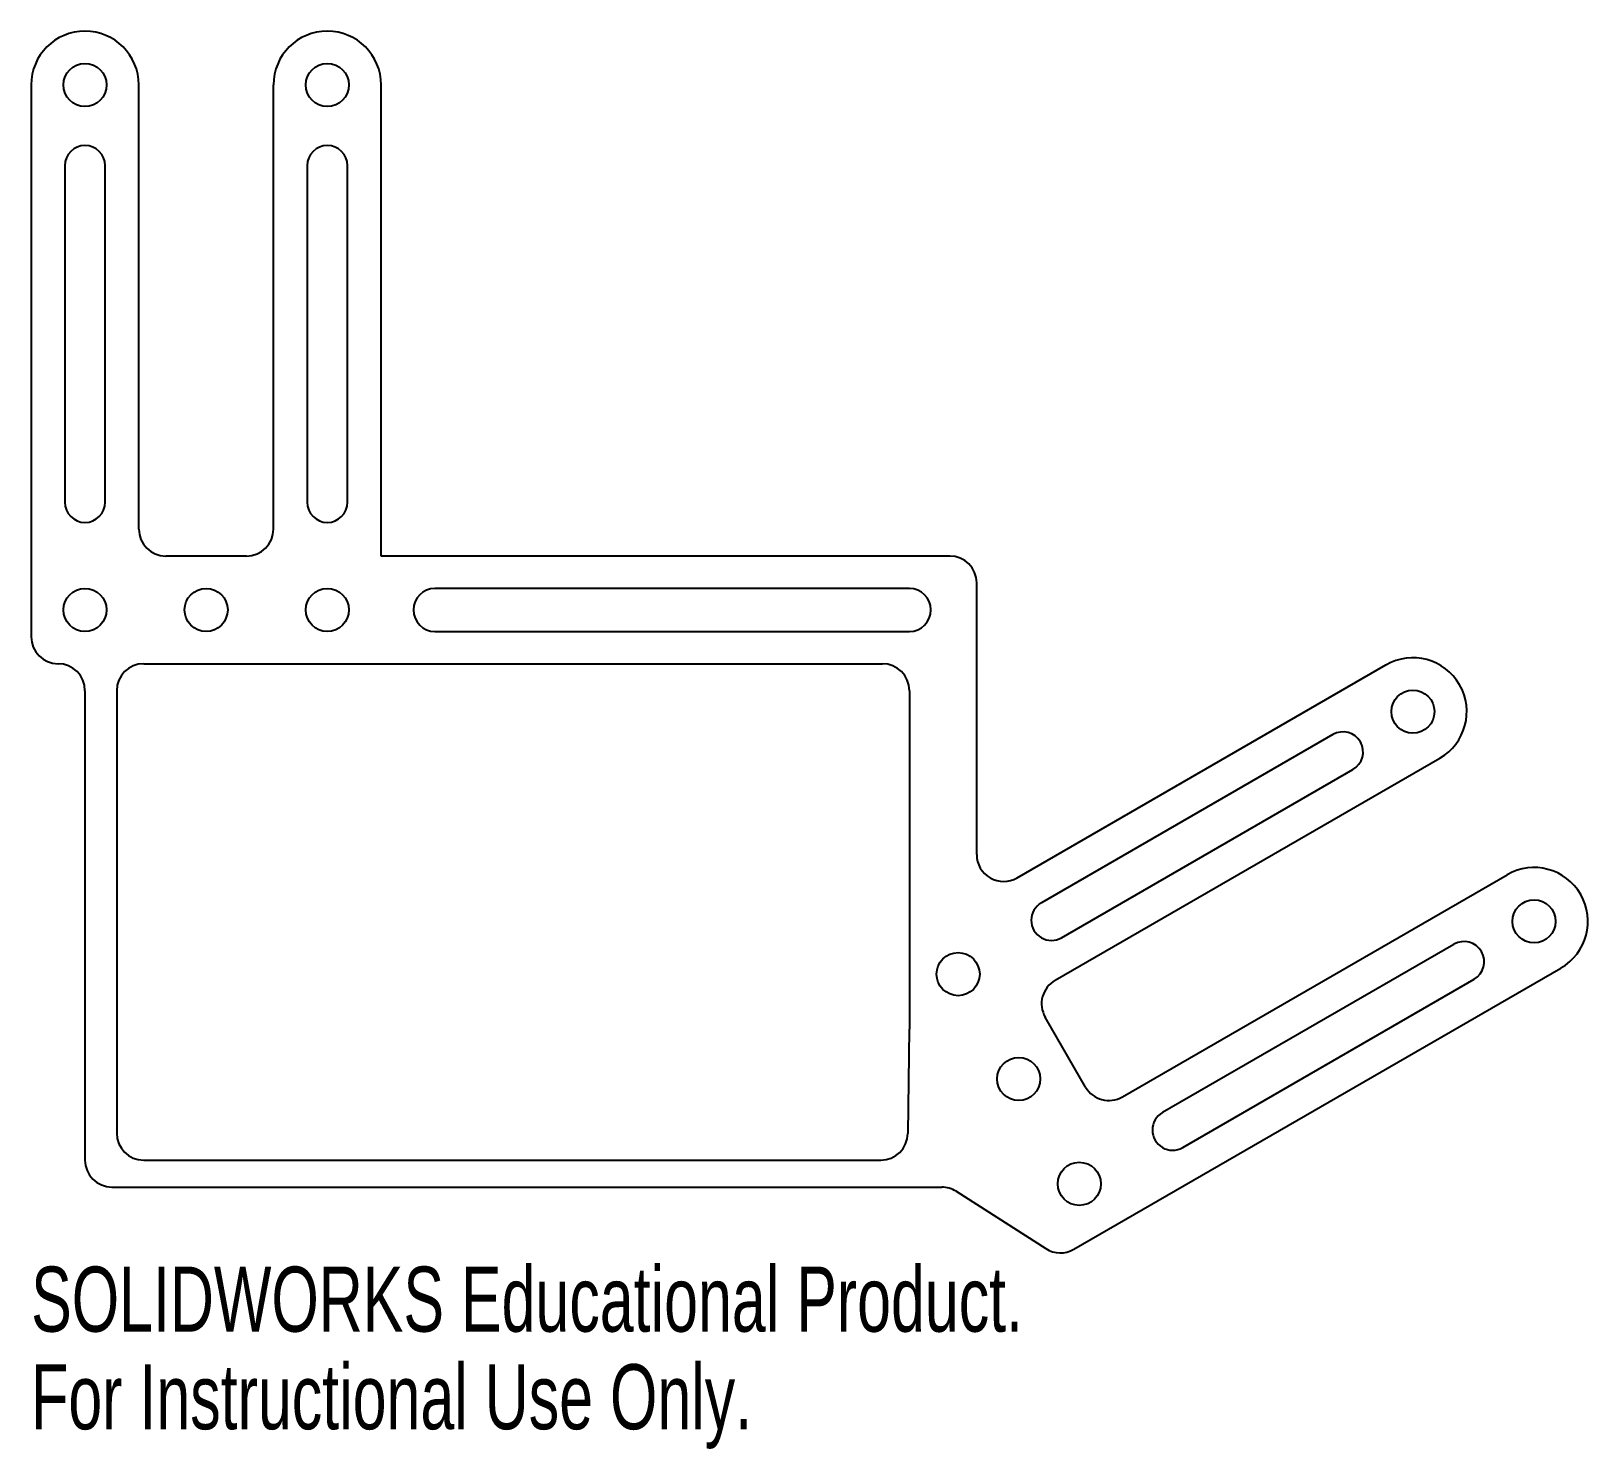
# Model space of a CAD drawing. Header units: millimetres. Extents: x -4 to 112, y -62 to 43.
import ezdxf

# ---------------------------------------------------------------- set-up
doc = ezdxf.new("R2010")
doc.units = ezdxf.units.MM
doc.styles.add('SLDTEXTSTYLE0', font='TXT', dxfattribs={"width": 0.7})

msp = doc.modelspace()

# ---------------------------------------------------------------- linework, layer by layer
at = {"color": 7, "linetype": 'Continuous', "lineweight": 25}
for p, q in [((-4, 39), (-4, -2)), ((4, 6), (4, 39)), ((14, 6), (14, 39)), ((22, 4), (22, 39)), ((-1.5, 33), (-1.5, 8)), ((1.5, 8), (1.5, 33)), ((16.5, 33), (16.5, 8)), ((19.5, 8), (19.5, 33)), ((12, 4), (6, 4)), ((64.24, 4), (22, 4)), ((61.24, 1.6), (26, 1.6)), ((66.24, -18.18), (66.24, 2)), ((26, -1.6), (61.24, -1.6)), ((4.36, -4), (59.24, -4)), ((69.24, -19.91), (96.64, -4.09)), ((0, -6), (0, -40.88)), ((2.36, -6), (2.36, -38.88)), ((61.24, -6), (61.24, -31.14)), ((92.69, -9.26), (71.04, -21.76)), ((72.06, -27.52), (100.64, -11.02)), ((72.54, -24.36), (94.19, -11.86)), ((77.06, -36.18), (105.64, -19.68)), ((101.69, -24.85), (80.04, -37.35)), ((73.45, -47.5), (109.64, -26.61)), ((81.54, -39.94), (103.19, -27.44)), ((61.21, -31.14), (61.12, -38.9)), ((61.21, -31.14), (61.24, -31.14)), ((74.33, -35.45), (71.33, -30.25)), ((4.36, -40.88), (59.12, -40.88)), ((2, -42.88), (63.64, -42.88)), ((64.71, -43.19), (71.37, -47.45))]:
    msp.add_line(p, q, dxfattribs=at)
for centre in [(0, 39), (18, 39), (0, 0), (9, 0), (18, 0), (98.64, -7.56), (107.64, -23.14), (64.86, -27.06), (69.36, -34.85), (73.86, -42.64)]:
    msp.add_circle(centre, 1.6, dxfattribs=at)
for centre, radius, start, end in [((0, 39), 4, 0, 180), ((18, 39), 4, 0, 180), ((0, 33), 1.5, 0, 180), ((18, 33), 1.5, 0, 180), ((0, 8), 1.5, 180, 0), ((18, 8), 1.5, 180, 0), ((6, 6), 2, 180, 270), ((12, 6), 2, 270, 0), ((64.24, 2), 2, 0, 90), ((26, 0), 1.6, 90, 270), ((61.24, 0), 1.6, 270, 90), ((-2, -2), 2, 180, 270), ((-2, -6), 2, 0, 90), ((4.36, -6), 2, 90, 180), ((59.24, -6), 2, 0, 90), ((98.64, -7.56), 4, 300, 120), ((93.44, -10.56), 1.5, 300, 120), ((68.24, -18.18), 2, 180, 300), ((107.64, -23.14), 4, 300, 120), ((71.79, -23.06), 1.5, 120, 300), ((102.44, -26.14), 1.5, 300, 120), ((73.06, -29.25), 2, 120, 210), ((76.06, -34.45), 2, 210, 300), ((80.79, -38.64), 1.5, 120, 300), ((4.36, -38.88), 2, 180, 270), ((59.12, -38.88), 2, 270, 359.3297), ((2, -40.88), 2, 180, 270), ((63.64, -44.88), 2, 57.4041, 90), ((72.45, -45.77), 2, 237.4041, 300)]:
    msp.add_arc(centre, radius, start, end, dxfattribs=at)

# ---------------------------------------------------------------- texts
at = {"color": 7, "linetype": 'Continuous', "char_height": 4.8336, "attachment_point": 1, "style": 'SLDTEXTSTYLE0'}
for s, insert in [('SOLIDWORKS Educational Product.', (-4, -48.79)), ('For Instructional Use Only.', (-4, -56.04))]:
    msp.add_mtext(s, dxfattribs=dict(at, insert=insert))

doc.saveas('drawing.dxf')
